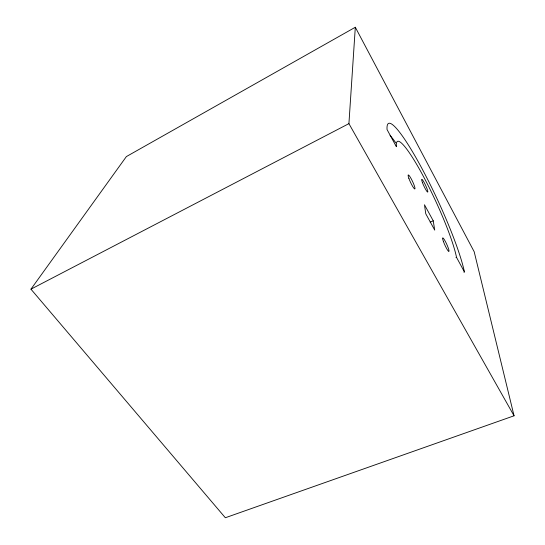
<?xml version="1.0" encoding="UTF-8"?>
<svg xmlns="http://www.w3.org/2000/svg" width="545" height="545" viewBox="0 0 545 545"><rect width="100%" height="100%" fill="white"/><g stroke="black" fill="none" stroke-linecap="round" stroke-linejoin="round"><path stroke-width="0.82" d="M514.051 415.794L348.916 123.64L355.313 27.25L126.372 156.585L30.949 289.17L225.344 517.75L514.051 415.794L474.191 251.756L355.313 27.25M30.949 289.17L348.916 123.64M430.162 222.19L433.227 220.793L424.466 204.743L425.768 213.776L434.719 230.106L433.227 220.793M455.967 257.615L456.526 257.369L464.435 271.928L463.884 272.166M456.526 257.369A69.447 9.449 65.1 0 0 422.307 174.352A69.447 9.449 65.1 0 0 396.385 146.721L387.045 129.547A89.503 12.208 65.1 0 1 420.577 165.959A89.503 12.208 65.1 0 1 464.435 271.928M390.063 135.31A89.128 13.264 65.1 0 1 395.861 142.919M422.416 182.507A7.065 0.913 64.9 0 0 427.689 192.099A7.065 0.913 64.9 0 0 424.133 182.466A7.065 0.913 64.9 0 0 422.416 182.507M408.907 178.46A7.766 1.104 64.8 0 0 414.8 188.972A7.766 1.104 64.8 0 0 410.957 178.351A7.766 1.104 64.8 0 0 408.907 178.46M443.412 241.483A7.46 1.015 65.5 0 0 448.876 251.456A7.46 1.015 65.5 0 0 445.136 241.033A7.46 1.015 65.5 0 0 443.412 241.483"/></g></svg>
